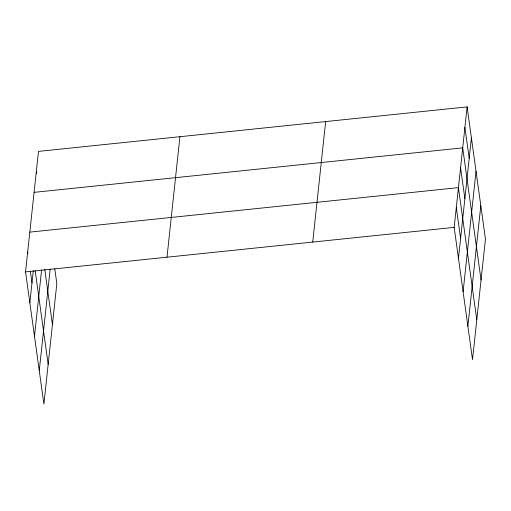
<?xml version="1.0" encoding="UTF-8"?>
<svg xmlns="http://www.w3.org/2000/svg" width="511" height="511" viewBox="0 0 511 511"><rect width="100%" height="100%" fill="white"/><g stroke="black" fill="none" stroke-linecap="round" stroke-linejoin="round"><path stroke-width="0.77" d="M54.779 268.843L56.83 283.611L43.895 404.112L25.55 271.884L38.485 151.39L467.105 106.888L485.45 239.116L472.515 359.61L454.17 227.389L467.105 106.888M29.842 302.831L33.292 270.715M34.48 336.257L41.621 269.725M39.258 370.686L50.161 269.099M166.995 257.205L179.929 136.705M312.726 242.073L325.66 121.573M458.463 258.336L471.398 137.836M463.1 291.755L476.035 171.262M467.878 326.19L480.813 205.69M34.084 192.36L462.704 147.858L481.055 280.085M29.817 232.122L458.437 187.626L476.789 319.848M25.55 271.884L454.17 227.389M464.901 127.373L469.2 158.321M460.571 167.742L464.869 198.69M456.304 207.504L460.596 238.452M36.281 171.875L36.498 173.421M44.757 269.246L52.435 324.581M35.189 270.843L48.162 364.343M27.683 252.006L27.901 253.552M30.366 271.347L31.976 282.953"/></g></svg>
